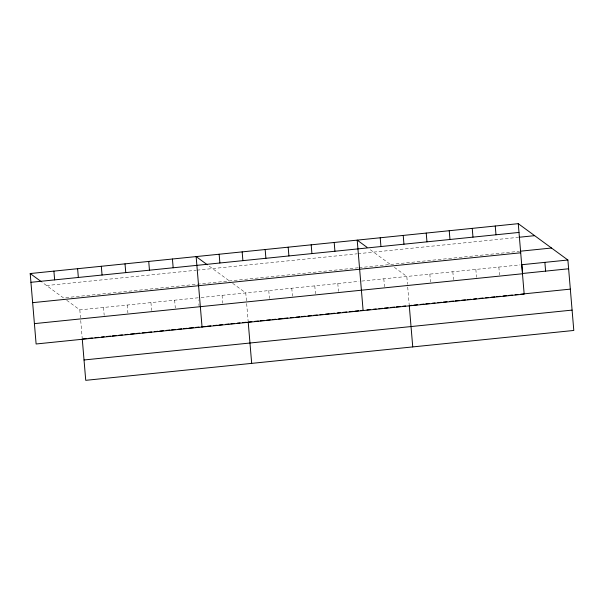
<?xml version="1.0" encoding="UTF-8"?>
<svg xmlns="http://www.w3.org/2000/svg" width="604" height="604" viewBox="0 0 604 604"><rect width="100%" height="100%" fill="white"/><g stroke="black" fill="none" stroke-linecap="round" stroke-linejoin="round"><path stroke-width="0.45" stroke-dasharray="3.02 2.27" d="M46.576 285.541L196.104 270.26M197.017 270.162L357.009 253.816M357.93 253.718L518.073 237.357M358.24 267.768L63.45 297.893L41.993 282.181M359.154 267.678L519.297 251.309M66.719 300.294L79.826 309.882L198.354 297.772L198.573 300.399M201.087 297.493L358.965 281.358M361.728 281.079L520.029 264.899M370.305 249.724L390.448 264.476M394.382 267.353L406.824 276.466L407.489 284.356M209.241 266.183L229.392 280.935M232.661 283.336L245.768 292.925L246.424 300.815M498.859 267.066L499.523 274.948M475.854 269.414L476.511 277.304M452.841 271.77L453.506 279.652M429.837 274.118L430.493 282M407.715 287.081L409.27 305.586M383.819 278.822L384.476 286.704M337.802 283.525L338.459 291.407M314.79 285.873L315.454 293.763M291.785 288.229L292.442 296.111M268.772 290.577L269.437 298.459M246.659 303.54L248.206 322.045M222.061 295.348L222.717 303.238M198.867 303.903L199.018 305.654M174.647 300.196L175.311 308.078M150.94 302.619L151.604 310.501M127.233 305.043L127.897 312.925M103.526 307.459L104.19 315.348M79.826 309.882L80.483 317.772M80.717 320.498L82.265 339.003"/><path stroke-width="0.91" d="M518.262 223.669L524.174 294.118L36.112 343.986L30.2 273.544L518.262 223.669L567.888 260.014L573.8 330.456L85.738 380.331L82.265 339.003M30.932 282.31L518.995 232.434M518.995 237.266L534.638 235.666M520.218 251.219L551.512 248.018M32.646 302.664L520.708 252.789M567.888 260.014L521.871 264.711L522.603 273.476L568.621 268.772M34.405 323.631L522.468 273.763M83.178 338.904L86.825 338.534M88.652 338.346L92.299 337.976M95.032 337.696L98.678 337.326M101.412 337.047L104.152 336.768M106.885 336.488L110.532 336.111M112.359 335.93L116.006 335.552M118.739 335.273L122.385 334.903M125.119 334.624L127.859 334.344M130.592 334.065L134.239 333.687M136.059 333.506L139.713 333.129M142.446 332.849L146.093 332.479M147.912 332.291L151.559 331.921M154.299 331.641L157.946 331.271M159.766 331.083L163.412 330.713M166.153 330.426L169.799 330.056M171.619 329.867L175.266 329.497M178.006 329.218L181.653 328.848M183.473 328.659L187.119 328.289M188.946 328.1L193.507 327.632M195.326 327.451L198.973 327.074M201.706 326.794L205.352 326.424M207.18 326.236L210.826 325.866M213.559 325.586L217.206 325.209M219.033 325.027L222.68 324.65M225.413 324.371L229.059 324.001M230.887 323.812L234.533 323.442M237.266 323.163L239.999 322.883M242.74 322.604L246.387 322.234M251.891 321.668L248.206 322.045L251.679 363.374M254.654 321.388L258.331 321.011M260.173 320.822L263.857 320.445M266.613 320.165L270.298 319.788M272.14 319.599L275.817 319.222M278.58 318.942L282.264 318.565M284.099 318.376L287.783 317.998M290.547 317.719L293.302 317.432M296.066 317.153L299.75 316.775M301.592 316.587L305.269 316.217M308.032 315.93L311.709 315.552M313.552 315.363L317.236 314.994M319.999 314.707L322.755 314.427M325.518 314.14L329.203 313.77M331.037 313.582L334.722 313.204M337.485 312.925L340.241 312.638M343.004 312.359L346.688 311.981M349.444 311.702L353.129 311.324M354.971 311.136L358.648 310.758M360.49 310.569L363.253 310.29M366.93 309.912L370.614 309.535M373.378 309.256L376.133 308.969M378.897 308.689L382.581 308.312M384.423 308.123L388.1 307.746M390.864 307.466L394.54 307.089M396.383 306.9L400.067 306.522M402.83 306.243L405.586 305.964M412.034 305.307L409.27 305.586L412.743 346.915M413.868 305.118L417.553 304.741M420.316 304.454L423.993 304.084M425.835 303.895L429.519 303.518M432.275 303.231L435.039 302.951M437.802 302.672L441.479 302.294M443.321 302.106L447.005 301.728M449.761 301.449L453.445 301.071M455.288 300.883L458.964 300.505M461.728 300.226L465.412 299.848M467.254 299.659L470.931 299.282M473.695 299.003L476.458 298.723M479.214 298.436L482.898 298.059M485.661 297.78L488.417 297.5M491.18 297.213L494.865 296.836M496.699 296.655L500.384 296.277M503.147 295.99L506.824 295.613M508.666 295.432L512.351 295.054M515.106 294.767L517.87 294.488M520.633 294.208L570.327 289.127M84.031 359.976L572.094 310.101M367.028 247.323L357.198 240.128L363.117 310.577M207.278 264.741L196.141 256.587L202.053 327.036M30.2 273.544L41.336 281.698M544.876 262.363L545.608 271.12M495.25 226.024L495.99 234.782M472.245 228.372L472.977 237.138M449.233 230.728L449.972 239.486M426.228 233.076L426.96 241.842M403.215 235.432L403.955 244.19M380.21 237.78L380.943 246.538M334.193 242.483L334.926 251.241M311.181 244.831L311.921 253.597M288.176 247.187L288.908 255.945M265.164 249.535L265.903 258.293M242.159 251.883L242.891 260.649M219.146 254.239L219.886 262.997M172.434 259.01L173.174 267.776M148.727 261.434L149.467 270.192M125.02 263.857L125.76 272.615M101.321 266.281L102.053 275.039M77.614 268.704L78.346 277.462M53.907 271.12L54.639 279.886"/></g></svg>
